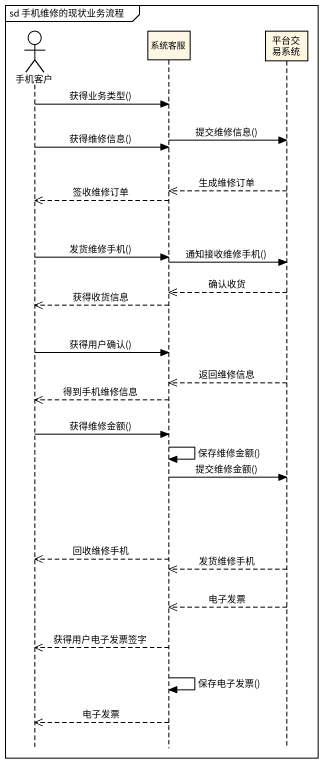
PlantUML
@startuml
mainframe sd 手机维修的现状业务流程
hide footbox
actor 手机客户
participant 系统客服
participant 平台交易系统

手机客户 -> 系统客服 : 获得业务类型()
系统客服 -> 平台交易系统 : 提交维修信息()
手机客户 -> 系统客服 : 获得维修信息()
平台交易系统 -->> 系统客服 : 生成维修订单
系统客服 -->> 手机客户 : 签收维修订单
手机客户 -> 系统客服 : 发货维修手机()
系统客服 -> 平台交易系统 : 通知接收维修手机()
平台交易系统 -->> 系统客服 : 确认收货
系统客服 -->> 手机客户 : 获得收货信息
手机客户 -> 系统客服 : 获得用户确认()
平台交易系统 -->> 系统客服 : 返回维修信息
系统客服 -->> 手机客户 : 得到手机维修信息
手机客户 -> 系统客服 : 获得维修金额()
系统客服 -> 系统客服 : 保存维修金额()
系统客服 -> 平台交易系统 : 提交维修金额()
系统客服 -->> 手机客户 : 回收维修手机
平台交易系统 -->> 系统客服 : 发货维修手机
平台交易系统 -->> 系统客服 : 电子发票
系统客服 -->> 手机客户 : 获得用户电子发票签字
系统客服 -> 系统客服 : 保存电子发票()
系统客服 -->> 手机客户 : 电子发票
@enduml
